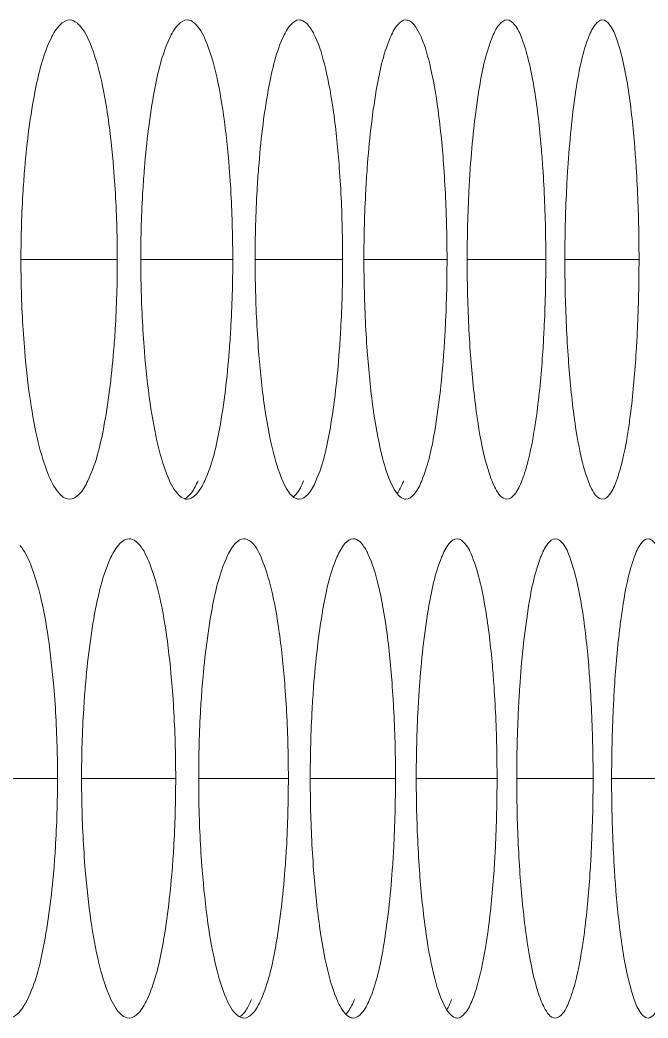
# Model space of a CAD drawing. Header units: millimetres. Extents: x 1177 to 4147, y 93 to 2194.
# Drawn here: x 2906.93 to 2914.79, y 1680.86 to 1693.35 of the extents above; entities that cross this region are included whole.
import ezdxf

# ---------------------------------------------------------------- set-up
doc = ezdxf.new("R2010")
doc.units = ezdxf.units.MM
doc.header["$LTSCALE"] = 0.1
doc.layers.add('标注', color=251, linetype='Continuous', lineweight=9)

msp = doc.modelspace()

# ---------------------------------------------------------------- linework, layer by layer
at = {"layer": '标注'}
for p, q in [((2906.944, 1690.352), (2908.15, 1690.352)), ((2908.444, 1690.352), (2909.595, 1690.352)), ((2909.875, 1690.352), (2910.97, 1690.352)), ((2911.237, 1690.352), (2912.277, 1690.352)), ((2912.529, 1690.352), (2913.513, 1690.352)), ((2913.752, 1690.352), (2914.68, 1690.352)), ((2906.168, 1683.856), (2907.402, 1683.856)), ((2907.703, 1683.856), (2908.881, 1683.856)), ((2909.169, 1683.856), (2910.291, 1683.856)), ((2910.565, 1683.856), (2911.632, 1683.856)), ((2911.892, 1683.856), (2912.903, 1683.856)), ((2913.149, 1683.856), (2914.105, 1683.856)), ((2914.337, 1683.856), (2915.237, 1683.856))]:
    msp.add_line(p, q, dxfattribs=at)
for points, knots in [([(2907.553, 1693.352), (2907.509, 1693.352), (2907.404, 1693.281), (2907.351, 1693.182), (2907.321, 1693.12)], [0, 0, 0, 0, 0.389659, 1, 1, 1, 1]), ([(2907.677, 1693.285), (2907.667, 1693.295), (2907.633, 1693.328), (2907.586, 1693.352), (2907.553, 1693.352)], [0, 0, 0, 0, 0.295107, 1, 1, 1, 1]), ([(2909.025, 1693.352), (2908.983, 1693.352), (2908.882, 1693.279), (2908.833, 1693.181), (2908.804, 1693.12)], [0, 0, 0, 0, 0.384136, 1, 1, 1, 1]), ([(2909.115, 1693.313), (2909.108, 1693.319), (2909.082, 1693.339), (2909.049, 1693.352), (2909.025, 1693.352)], [0, 0, 0, 0, 0.282086, 1, 1, 1, 1]), ([(2910.428, 1693.352), (2910.388, 1693.352), (2910.291, 1693.277), (2910.245, 1693.181), (2910.218, 1693.12)], [0, 0, 0, 0, 0.378328, 1, 1, 1, 1]), ([(2911.762, 1693.352), (2911.723, 1693.352), (2911.63, 1693.275), (2911.589, 1693.181), (2911.563, 1693.12)], [0, 0, 0, 0, 0.37223, 1, 1, 1, 1]), ([(2913.027, 1693.352), (2912.989, 1693.352), (2912.9, 1693.273), (2912.862, 1693.18), (2912.838, 1693.12)], [0, 0, 0, 0, 0.36584, 1, 1, 1, 1]), ([(2913.372, 1692.472), (2913.336, 1692.691), (2913.276, 1692.979), (2913.153, 1693.273), (2913.064, 1693.352), (2913.027, 1693.352)], [0, 0, 0, 0, 0.68404, 0.884461, 1, 1, 1, 1]), ([(2914.222, 1693.352), (2914.185, 1693.352), (2914.101, 1693.27), (2914.066, 1693.18), (2914.043, 1693.12)], [0, 0, 0, 0, 0.359161, 1, 1, 1, 1]), ([(2914.547, 1692.472), (2914.514, 1692.691), (2914.456, 1692.978), (2914.342, 1693.27), (2914.258, 1693.352), (2914.222, 1693.352)], [0, 0, 0, 0, 0.688296, 0.888112, 1, 1, 1, 1]), ([(2908.104, 1691.499), (2908.087, 1691.71), (2908.045, 1692.099), (2907.954, 1692.62), (2907.84, 1693.008), (2907.739, 1693.218), (2907.677, 1693.285)], [0, 0, 0, 0, 0.343252, 0.632232, 0.852748, 1, 1, 1, 1]), ([(2909.551, 1691.499), (2909.534, 1691.72), (2909.492, 1692.125), (2909.399, 1692.663), (2909.285, 1693.05), (2909.18, 1693.257), (2909.115, 1693.313)], [0, 0, 0, 0, 0.353299, 0.646273, 0.86342, 1, 1, 1, 1]), ([(2910.929, 1691.499), (2910.912, 1691.731), (2910.871, 1692.152), (2910.775, 1692.702), (2910.671, 1693.064), (2910.57, 1693.255), (2910.514, 1693.317), (2910.485, 1693.334)], [0, 0, 0, 0, 0.364158, 0.661207, 0.874207, 0.947517, 1, 1, 1, 1]), ([(2912.237, 1691.499), (2912.22, 1691.742), (2912.179, 1692.179), (2912.083, 1692.743), (2911.978, 1693.106), (2911.876, 1693.287), (2911.817, 1693.339), (2911.788, 1693.348)], [0, 0, 0, 0, 0.376417, 0.678059, 0.88637, 0.953961, 1, 1, 1, 1]), ([(2907.321, 1693.12), (2907.222, 1692.917), (2907.088, 1692.373), (2907.019, 1691.825), (2906.992, 1691.499)], [0, 0, 0, 0, 0.407744, 1, 1, 1, 1]), ([(2908.804, 1693.12), (2908.709, 1692.916), (2908.581, 1692.372), (2908.516, 1691.825), (2908.49, 1691.499)], [0, 0, 0, 0, 0.407017, 1, 1, 1, 1]), ([(2910.218, 1693.12), (2910.128, 1692.915), (2910.006, 1692.371), (2909.944, 1691.825), (2909.919, 1691.499)], [0, 0, 0, 0, 0.406317, 1, 1, 1, 1]), ([(2911.563, 1693.12), (2911.476, 1692.914), (2911.361, 1692.37), (2911.302, 1691.825), (2911.278, 1691.499)], [0, 0, 0, 0, 0.405644, 1, 1, 1, 1]), ([(2912.838, 1693.12), (2912.755, 1692.913), (2912.647, 1692.37), (2912.591, 1691.825), (2912.568, 1691.499)], [0, 0, 0, 0, 0.405, 1, 1, 1, 1]), ([(2914.043, 1693.12), (2913.965, 1692.912), (2913.863, 1692.369), (2913.81, 1691.824), (2913.789, 1691.499)], [0, 0, 0, 0, 0.404385, 1, 1, 1, 1]), ([(2913.476, 1691.499), (2913.47, 1691.588), (2913.445, 1691.913), (2913.41, 1692.238), (2913.372, 1692.472)], [0, 0, 0, 0, 0.272672, 1, 1, 1, 1]), ([(2914.645, 1691.499), (2914.639, 1691.588), (2914.616, 1691.913), (2914.583, 1692.238), (2914.547, 1692.472)], [0, 0, 0, 0, 0.272763, 1, 1, 1, 1]), ([(2906.992, 1691.499), (2906.984, 1691.406), (2906.956, 1691.025), (2906.944, 1690.642), (2906.944, 1690.352)], [0, 0, 0, 0, 0.241968, 1, 1, 1, 1]), ([(2908.15, 1690.352), (2908.15, 1690.449), (2908.146, 1690.832), (2908.127, 1691.215), (2908.104, 1691.499)], [0, 0, 0, 0, 0.255908, 1, 1, 1, 1]), ([(2908.49, 1691.499), (2908.482, 1691.406), (2908.456, 1691.025), (2908.444, 1690.642), (2908.444, 1690.352)], [0, 0, 0, 0, 0.241932, 1, 1, 1, 1]), ([(2909.595, 1690.352), (2909.595, 1690.449), (2909.591, 1690.832), (2909.573, 1691.215), (2909.551, 1691.499)], [0, 0, 0, 0, 0.255929, 1, 1, 1, 1]), ([(2909.919, 1691.499), (2909.911, 1691.406), (2909.886, 1691.025), (2909.875, 1690.642), (2909.875, 1690.352)], [0, 0, 0, 0, 0.241898, 1, 1, 1, 1]), ([(2910.97, 1690.352), (2910.97, 1690.449), (2910.967, 1690.832), (2910.95, 1691.215), (2910.929, 1691.499)], [0, 0, 0, 0, 0.255949, 1, 1, 1, 1]), ([(2911.278, 1691.499), (2911.271, 1691.406), (2911.247, 1691.024), (2911.237, 1690.642), (2911.237, 1690.352)], [0, 0, 0, 0, 0.241865, 1, 1, 1, 1]), ([(2912.277, 1690.352), (2912.277, 1690.449), (2912.273, 1690.832), (2912.257, 1691.215), (2912.237, 1691.499)], [0, 0, 0, 0, 0.255968, 1, 1, 1, 1]), ([(2912.568, 1691.499), (2912.562, 1691.406), (2912.539, 1691.024), (2912.529, 1690.642), (2912.529, 1690.352)], [0, 0, 0, 0, 0.241834, 1, 1, 1, 1]), ([(2913.513, 1690.352), (2913.513, 1690.449), (2913.51, 1690.832), (2913.495, 1691.215), (2913.476, 1691.499)], [0, 0, 0, 0, 0.255986, 1, 1, 1, 1]), ([(2913.789, 1691.499), (2913.783, 1691.406), (2913.761, 1691.024), (2913.752, 1690.642), (2913.752, 1690.352)], [0, 0, 0, 0, 0.241805, 1, 1, 1, 1]), ([(2914.68, 1690.352), (2914.68, 1690.449), (2914.677, 1690.832), (2914.663, 1691.215), (2914.645, 1691.499)], [0, 0, 0, 0, 0.256003, 1, 1, 1, 1]), ([(2906.944, 1690.352), (2906.944, 1690.254), (2906.948, 1689.871), (2906.967, 1689.488), (2906.992, 1689.204)], [0, 0, 0, 0, 0.255891, 1, 1, 1, 1]), ([(2908.104, 1689.204), (2908.112, 1689.297), (2908.139, 1689.678), (2908.15, 1690.061), (2908.15, 1690.352)], [0, 0, 0, 0, 0.24194, 1, 1, 1, 1]), ([(2908.444, 1690.352), (2908.444, 1690.254), (2908.448, 1689.871), (2908.467, 1689.488), (2908.49, 1689.204)], [0, 0, 0, 0, 0.255912, 1, 1, 1, 1]), ([(2909.551, 1689.204), (2909.558, 1689.297), (2909.584, 1689.678), (2909.595, 1690.061), (2909.595, 1690.352)], [0, 0, 0, 0, 0.241906, 1, 1, 1, 1]), ([(2909.875, 1690.352), (2909.875, 1690.254), (2909.879, 1689.871), (2909.897, 1689.488), (2909.919, 1689.204)], [0, 0, 0, 0, 0.255933, 1, 1, 1, 1]), ([(2910.929, 1689.204), (2910.936, 1689.297), (2910.96, 1689.679), (2910.97, 1690.061), (2910.97, 1690.352)], [0, 0, 0, 0, 0.241873, 1, 1, 1, 1]), ([(2911.237, 1690.352), (2911.237, 1690.254), (2911.241, 1689.871), (2911.257, 1689.488), (2911.278, 1689.204)], [0, 0, 0, 0, 0.255953, 1, 1, 1, 1]), ([(2912.237, 1689.204), (2912.244, 1689.297), (2912.267, 1689.679), (2912.277, 1690.061), (2912.277, 1690.352)], [0, 0, 0, 0, 0.241842, 1, 1, 1, 1]), ([(2912.529, 1690.352), (2912.529, 1690.254), (2912.533, 1689.871), (2912.548, 1689.488), (2912.568, 1689.204)], [0, 0, 0, 0, 0.255971, 1, 1, 1, 1]), ([(2913.476, 1689.204), (2913.482, 1689.297), (2913.504, 1689.679), (2913.513, 1690.061), (2913.513, 1690.352)], [0, 0, 0, 0, 0.241812, 1, 1, 1, 1]), ([(2913.752, 1690.352), (2913.752, 1690.254), (2913.755, 1689.871), (2913.77, 1689.488), (2913.789, 1689.204)], [0, 0, 0, 0, 0.255989, 1, 1, 1, 1]), ([(2914.645, 1689.204), (2914.651, 1689.297), (2914.671, 1689.679), (2914.68, 1690.061), (2914.68, 1690.352)], [0, 0, 0, 0, 0.241784, 1, 1, 1, 1]), ([(2906.992, 1689.204), (2907.009, 1688.996), (2907.051, 1688.613), (2907.143, 1688.099), (2907.257, 1687.711), (2907.357, 1687.5), (2907.417, 1687.43)], [0, 0, 0, 0, 0.339935, 0.62764, 0.849308, 1, 1, 1, 1]), ([(2907.782, 1687.583), (2907.88, 1687.786), (2908.011, 1688.331), (2908.078, 1688.878), (2908.104, 1689.204)], [0, 0, 0, 0, 0.407475, 1, 1, 1, 1]), ([(2908.49, 1689.204), (2908.507, 1688.986), (2908.55, 1688.588), (2908.643, 1688.056), (2908.758, 1687.668), (2908.861, 1687.46), (2908.925, 1687.399)], [0, 0, 0, 0, 0.349668, 0.641268, 0.859711, 1, 1, 1, 1]), ([(2909.244, 1687.583), (2909.338, 1687.787), (2909.463, 1688.332), (2909.526, 1688.878), (2909.551, 1689.204)], [0, 0, 0, 0, 0.406757, 1, 1, 1, 1]), ([(2909.919, 1689.204), (2909.936, 1688.976), (2909.978, 1688.561), (2910.074, 1688.012), (2910.189, 1687.628), (2910.294, 1687.422), (2910.361, 1687.375)], [0, 0, 0, 0, 0.360647, 0.656591, 0.871311, 1, 1, 1, 1]), ([(2910.637, 1687.583), (2910.726, 1687.788), (2910.845, 1688.332), (2910.905, 1688.878), (2910.929, 1689.204)], [0, 0, 0, 0, 0.406066, 1, 1, 1, 1]), ([(2911.278, 1689.204), (2911.296, 1688.965), (2911.338, 1688.533), (2911.435, 1687.973), (2911.54, 1687.611), (2911.642, 1687.426), (2911.698, 1687.371), (2911.727, 1687.359)], [0, 0, 0, 0, 0.372333, 0.672575, 0.882635, 0.952132, 1, 1, 1, 1]), ([(2911.96, 1687.583), (2912.045, 1687.789), (2912.157, 1688.333), (2912.214, 1688.878), (2912.237, 1689.204)], [0, 0, 0, 0, 0.405403, 1, 1, 1, 1]), ([(2912.568, 1689.204), (2912.586, 1688.952), (2912.629, 1688.499), (2912.715, 1687.981), (2912.808, 1687.656), (2912.877, 1687.483), (2912.962, 1687.352), (2913.027, 1687.352)], [0, 0, 0, 0, 0.389161, 0.695877, 0.811486, 0.900262, 1, 1, 1, 1]), ([(2913.372, 1688.231), (2913.384, 1688.303), (2913.43, 1688.626), (2913.459, 1688.952), (2913.476, 1689.204)], [0, 0, 0, 0, 0.224828, 1, 1, 1, 1]), ([(2913.789, 1689.204), (2913.805, 1688.952), (2913.845, 1688.5), (2913.937, 1687.924), (2914.039, 1687.563), (2914.136, 1687.391), (2914.196, 1687.352), (2914.222, 1687.352)], [0, 0, 0, 0, 0.389812, 0.696656, 0.899917, 0.961012, 1, 1, 1, 1]), ([(2914.547, 1688.231), (2914.558, 1688.303), (2914.602, 1688.627), (2914.629, 1688.952), (2914.645, 1689.204)], [0, 0, 0, 0, 0.224714, 1, 1, 1, 1]), ([(2913.214, 1687.583), (2913.23, 1687.625), (2913.301, 1687.836), (2913.344, 1688.055), (2913.372, 1688.231)], [0, 0, 0, 0, 0.199302, 1, 1, 1, 1]), ([(2914.398, 1687.583), (2914.413, 1687.625), (2914.48, 1687.836), (2914.52, 1688.055), (2914.547, 1688.231)], [0, 0, 0, 0, 0.198767, 1, 1, 1, 1]), ([(2907.553, 1687.352), (2907.596, 1687.352), (2907.701, 1687.422), (2907.752, 1687.521), (2907.782, 1687.583)], [0, 0, 0, 0, 0.389686, 1, 1, 1, 1]), ([(2908.989, 1687.358), (2909.025, 1687.371), (2909.096, 1687.445), (2909.138, 1687.53), (2909.161, 1687.583)], [0, 0, 0, 0, 0.398504, 1, 1, 1, 1]), ([(2909.025, 1687.352), (2909.067, 1687.352), (2909.168, 1687.424), (2909.216, 1687.522), (2909.244, 1687.583)], [0, 0, 0, 0, 0.384127, 1, 1, 1, 1]), ([(2910.356, 1687.381), (2910.368, 1687.391), (2910.423, 1687.449), (2910.458, 1687.523), (2910.482, 1687.583)], [0, 0, 0, 0, 0.193099, 1, 1, 1, 1]), ([(2910.428, 1687.352), (2910.469, 1687.352), (2910.566, 1687.426), (2910.61, 1687.522), (2910.637, 1687.583)], [0, 0, 0, 0, 0.37828, 1, 1, 1, 1]), ([(2911.653, 1687.426), (2911.661, 1687.436), (2911.693, 1687.485), (2911.717, 1687.54), (2911.734, 1687.583)], [0, 0, 0, 0, 0.212146, 1, 1, 1, 1]), ([(2911.762, 1687.352), (2911.801, 1687.352), (2911.894, 1687.428), (2911.935, 1687.522), (2911.96, 1687.583)], [0, 0, 0, 0, 0.372142, 1, 1, 1, 1]), ([(2913.027, 1687.352), (2913.064, 1687.352), (2913.153, 1687.43), (2913.19, 1687.523), (2913.214, 1687.583)], [0, 0, 0, 0, 0.36571, 1, 1, 1, 1]), ([(2914.222, 1687.352), (2914.258, 1687.352), (2914.342, 1687.433), (2914.376, 1687.523), (2914.398, 1687.583)], [0, 0, 0, 0, 0.358988, 1, 1, 1, 1]), ([(2907.417, 1687.43), (2907.428, 1687.418), (2907.464, 1687.38), (2907.516, 1687.352), (2907.553, 1687.352)], [0, 0, 0, 0, 0.300688, 1, 1, 1, 1]), ([(2908.925, 1687.399), (2908.933, 1687.392), (2908.961, 1687.368), (2908.998, 1687.352), (2909.025, 1687.352)], [0, 0, 0, 0, 0.288207, 1, 1, 1, 1]), ([(2908.298, 1686.856), (2908.254, 1686.856), (2908.151, 1686.785), (2908.101, 1686.686), (2908.071, 1686.625)], [0, 0, 0, 0, 0.386933, 1, 1, 1, 1]), ([(2908.404, 1686.805), (2908.396, 1686.813), (2908.366, 1686.839), (2908.326, 1686.856), (2908.298, 1686.856)], [0, 0, 0, 0, 0.288854, 1, 1, 1, 1]), ([(2909.735, 1686.856), (2909.694, 1686.856), (2909.595, 1686.783), (2909.548, 1686.686), (2909.52, 1686.625)], [0, 0, 0, 0, 0.381268, 1, 1, 1, 1]), ([(2911.104, 1686.856), (2911.064, 1686.856), (2910.969, 1686.781), (2910.926, 1686.686), (2910.899, 1686.625)], [0, 0, 0, 0, 0.375316, 1, 1, 1, 1]), ([(2912.403, 1686.856), (2912.365, 1686.856), (2912.274, 1686.779), (2912.234, 1686.685), (2912.209, 1686.625)], [0, 0, 0, 0, 0.369072, 1, 1, 1, 1]), ([(2912.758, 1685.977), (2912.722, 1686.196), (2912.66, 1686.484), (2912.532, 1686.779), (2912.442, 1686.856), (2912.403, 1686.856)], [0, 0, 0, 0, 0.68191, 0.882647, 1, 1, 1, 1]), ([(2913.633, 1686.856), (2913.596, 1686.856), (2913.509, 1686.776), (2913.473, 1686.685), (2913.449, 1686.625)], [0, 0, 0, 0, 0.362536, 1, 1, 1, 1]), ([(2913.968, 1685.977), (2913.934, 1686.196), (2913.875, 1686.483), (2913.756, 1686.776), (2913.67, 1686.856), (2913.633, 1686.856)], [0, 0, 0, 0, 0.686169, 0.886283, 1, 1, 1, 1]), ([(2914.793, 1686.856), (2914.757, 1686.856), (2914.675, 1686.774), (2914.642, 1686.685), (2914.62, 1686.625)], [0, 0, 0, 0, 0.355714, 1, 1, 1, 1]), ([(2915.108, 1685.977), (2915.076, 1686.196), (2915.02, 1686.483), (2914.91, 1686.774), (2914.828, 1686.856), (2914.793, 1686.856)], [0, 0, 0, 0, 0.690419, 0.889948, 1, 1, 1, 1]), ([(2907.355, 1685.004), (2907.337, 1685.21), (2907.296, 1685.591), (2907.205, 1686.103), (2907.092, 1686.491), (2906.992, 1686.702), (2906.932, 1686.773)], [0, 0, 0, 0, 0.338668, 0.625811, 0.847843, 1, 1, 1, 1]), ([(2908.836, 1685.004), (2908.819, 1685.22), (2908.778, 1685.617), (2908.685, 1686.146), (2908.571, 1686.534), (2908.468, 1686.743), (2908.404, 1686.805)], [0, 0, 0, 0, 0.348125, 0.639047, 0.857939, 1, 1, 1, 1]), ([(2910.249, 1685.004), (2910.232, 1685.23), (2910.19, 1685.642), (2910.096, 1686.189), (2909.981, 1686.574), (2909.876, 1686.781), (2909.809, 1686.83)], [0, 0, 0, 0, 0.358786, 0.65392, 0.869192, 1, 1, 1, 1]), ([(2911.592, 1685.004), (2911.575, 1685.241), (2911.534, 1685.67), (2911.438, 1686.228), (2911.333, 1686.59), (2911.231, 1686.777), (2911.174, 1686.834), (2911.145, 1686.847)], [0, 0, 0, 0, 0.370156, 0.669475, 0.880231, 0.950761, 1, 1, 1, 1]), ([(2908.071, 1686.625), (2907.975, 1686.421), (2907.843, 1685.877), (2907.776, 1685.33), (2907.749, 1685.004)], [0, 0, 0, 0, 0.407378, 1, 1, 1, 1]), ([(2909.52, 1686.625), (2909.427, 1686.42), (2909.302, 1685.876), (2909.239, 1685.33), (2909.213, 1685.004)], [0, 0, 0, 0, 0.406664, 1, 1, 1, 1]), ([(2910.899, 1686.625), (2910.811, 1686.419), (2910.692, 1685.876), (2910.632, 1685.33), (2910.607, 1685.004)], [0, 0, 0, 0, 0.405977, 1, 1, 1, 1]), ([(2912.209, 1686.625), (2912.125, 1686.419), (2912.013, 1685.875), (2911.955, 1685.329), (2911.932, 1685.004)], [0, 0, 0, 0, 0.405318, 1, 1, 1, 1]), ([(2913.449, 1686.625), (2913.369, 1686.418), (2913.264, 1685.874), (2913.209, 1685.329), (2913.187, 1685.004)], [0, 0, 0, 0, 0.404689, 1, 1, 1, 1]), ([(2914.62, 1686.625), (2914.605, 1686.583), (2914.538, 1686.371), (2914.498, 1686.153), (2914.472, 1685.977)], [0, 0, 0, 0, 0.198639, 1, 1, 1, 1]), ([(2912.865, 1685.004), (2912.859, 1685.092), (2912.834, 1685.418), (2912.797, 1685.743), (2912.758, 1685.977)], [0, 0, 0, 0, 0.272625, 1, 1, 1, 1]), ([(2914.069, 1685.004), (2914.064, 1685.092), (2914.04, 1685.418), (2914.005, 1685.743), (2913.968, 1685.977)], [0, 0, 0, 0, 0.272718, 1, 1, 1, 1]), ([(2914.472, 1685.977), (2914.461, 1685.904), (2914.417, 1685.581), (2914.389, 1685.256), (2914.373, 1685.004)], [0, 0, 0, 0, 0.224713, 1, 1, 1, 1]), ([(2907.402, 1683.856), (2907.402, 1683.954), (2907.398, 1684.337), (2907.379, 1684.72), (2907.355, 1685.004)], [0, 0, 0, 0, 0.255897, 1, 1, 1, 1]), ([(2907.749, 1685.004), (2907.742, 1684.911), (2907.714, 1684.529), (2907.703, 1684.147), (2907.703, 1683.856)], [0, 0, 0, 0, 0.24195, 1, 1, 1, 1]), ([(2908.881, 1683.856), (2908.881, 1683.954), (2908.877, 1684.337), (2908.859, 1684.72), (2908.836, 1685.004)], [0, 0, 0, 0, 0.255919, 1, 1, 1, 1]), ([(2909.213, 1685.004), (2909.205, 1684.911), (2909.179, 1684.529), (2909.169, 1684.146), (2909.169, 1683.856)], [0, 0, 0, 0, 0.241915, 1, 1, 1, 1]), ([(2910.291, 1683.856), (2910.291, 1683.954), (2910.288, 1684.337), (2910.27, 1684.72), (2910.249, 1685.004)], [0, 0, 0, 0, 0.255939, 1, 1, 1, 1]), ([(2910.607, 1685.004), (2910.6, 1684.911), (2910.575, 1684.529), (2910.565, 1684.146), (2910.565, 1683.856)], [0, 0, 0, 0, 0.241881, 1, 1, 1, 1]), ([(2911.632, 1683.856), (2911.632, 1683.954), (2911.629, 1684.337), (2911.612, 1684.72), (2911.592, 1685.004)], [0, 0, 0, 0, 0.255958, 1, 1, 1, 1]), ([(2911.932, 1685.004), (2911.925, 1684.911), (2911.902, 1684.529), (2911.892, 1684.146), (2911.892, 1683.856)], [0, 0, 0, 0, 0.24185, 1, 1, 1, 1]), ([(2912.903, 1683.856), (2912.903, 1683.954), (2912.9, 1684.337), (2912.885, 1684.72), (2912.865, 1685.004)], [0, 0, 0, 0, 0.255977, 1, 1, 1, 1]), ([(2913.187, 1685.004), (2913.181, 1684.911), (2913.159, 1684.529), (2913.149, 1684.146), (2913.149, 1683.856)], [0, 0, 0, 0, 0.24182, 1, 1, 1, 1]), ([(2914.105, 1683.856), (2914.105, 1683.954), (2914.102, 1684.337), (2914.088, 1684.719), (2914.069, 1685.004)], [0, 0, 0, 0, 0.255994, 1, 1, 1, 1]), ([(2914.373, 1685.004), (2914.367, 1684.911), (2914.346, 1684.529), (2914.337, 1684.146), (2914.337, 1683.856)], [0, 0, 0, 0, 0.241791, 1, 1, 1, 1]), ([(2907.355, 1682.709), (2907.363, 1682.801), (2907.39, 1683.183), (2907.402, 1683.566), (2907.402, 1683.856)], [0, 0, 0, 0, 0.241958, 1, 1, 1, 1]), ([(2907.703, 1683.856), (2907.703, 1683.758), (2907.707, 1683.376), (2907.726, 1682.993), (2907.749, 1682.709)], [0, 0, 0, 0, 0.255902, 1, 1, 1, 1]), ([(2908.836, 1682.709), (2908.844, 1682.801), (2908.87, 1683.183), (2908.881, 1683.566), (2908.881, 1683.856)], [0, 0, 0, 0, 0.241923, 1, 1, 1, 1]), ([(2909.169, 1683.856), (2909.169, 1683.758), (2909.172, 1683.376), (2909.19, 1682.993), (2909.213, 1682.709)], [0, 0, 0, 0, 0.255923, 1, 1, 1, 1]), ([(2910.249, 1682.709), (2910.256, 1682.801), (2910.281, 1683.183), (2910.291, 1683.566), (2910.291, 1683.856)], [0, 0, 0, 0, 0.241889, 1, 1, 1, 1]), ([(2910.565, 1683.856), (2910.565, 1683.758), (2910.569, 1683.376), (2910.586, 1682.993), (2910.607, 1682.709)], [0, 0, 0, 0, 0.255943, 1, 1, 1, 1]), ([(2911.592, 1682.709), (2911.599, 1682.801), (2911.622, 1683.183), (2911.632, 1683.566), (2911.632, 1683.856)], [0, 0, 0, 0, 0.241857, 1, 1, 1, 1]), ([(2911.892, 1683.856), (2911.892, 1683.758), (2911.895, 1683.376), (2911.912, 1682.993), (2911.932, 1682.709)], [0, 0, 0, 0, 0.255962, 1, 1, 1, 1]), ([(2912.865, 1682.709), (2912.872, 1682.801), (2912.894, 1683.183), (2912.903, 1683.566), (2912.903, 1683.856)], [0, 0, 0, 0, 0.241827, 1, 1, 1, 1]), ([(2913.149, 1683.856), (2913.149, 1683.758), (2913.153, 1683.376), (2913.168, 1682.993), (2913.187, 1682.709)], [0, 0, 0, 0, 0.25598, 1, 1, 1, 1]), ([(2914.069, 1682.709), (2914.075, 1682.801), (2914.096, 1683.183), (2914.105, 1683.566), (2914.105, 1683.856)], [0, 0, 0, 0, 0.241798, 1, 1, 1, 1]), ([(2914.337, 1683.856), (2914.337, 1683.758), (2914.34, 1683.376), (2914.355, 1682.993), (2914.373, 1682.709)], [0, 0, 0, 0, 0.255998, 1, 1, 1, 1]), ([(2907.025, 1681.088), (2907.125, 1681.29), (2907.26, 1681.835), (2907.327, 1682.383), (2907.355, 1682.709)], [0, 0, 0, 0, 0.407843, 1, 1, 1, 1]), ([(2907.749, 1682.709), (2907.767, 1682.496), (2907.809, 1682.105), (2907.902, 1681.582), (2908.016, 1681.194), (2908.118, 1680.984), (2908.18, 1680.919)], [0, 0, 0, 0, 0.344652, 0.634249, 0.854362, 1, 1, 1, 1]), ([(2908.522, 1681.088), (2908.617, 1681.291), (2908.746, 1681.836), (2908.81, 1682.383), (2908.836, 1682.709)], [0, 0, 0, 0, 0.407112, 1, 1, 1, 1]), ([(2909.213, 1682.709), (2909.23, 1682.486), (2909.273, 1682.079), (2909.367, 1681.539), (2909.482, 1681.152), (2909.586, 1680.945), (2909.652, 1680.891)], [0, 0, 0, 0, 0.354996, 0.648712, 0.865362, 1, 1, 1, 1]), ([(2909.949, 1681.088), (2910.041, 1681.292), (2910.162, 1681.837), (2910.224, 1682.383), (2910.249, 1682.709)], [0, 0, 0, 0, 0.406408, 1, 1, 1, 1]), ([(2910.607, 1682.709), (2910.625, 1682.475), (2910.667, 1682.051), (2910.763, 1681.499), (2910.868, 1681.137), (2910.969, 1680.947), (2911.024, 1680.887), (2911.053, 1680.871)], [0, 0, 0, 0, 0.366167, 0.664077, 0.876453, 0.948818, 1, 1, 1, 1]), ([(2911.307, 1681.088), (2911.395, 1681.293), (2911.51, 1681.838), (2911.568, 1682.383), (2911.592, 1682.709)], [0, 0, 0, 0, 0.405731, 1, 1, 1, 1]), ([(2911.932, 1682.709), (2911.949, 1682.464), (2911.991, 1682.024), (2912.088, 1681.458), (2912.194, 1681.095), (2912.296, 1680.916), (2912.355, 1680.866), (2912.383, 1680.859)], [0, 0, 0, 0, 0.378761, 0.681383, 0.888916, 0.955378, 1, 1, 1, 1]), ([(2912.758, 1681.736), (2912.77, 1681.808), (2912.818, 1682.131), (2912.848, 1682.457), (2912.865, 1682.709)], [0, 0, 0, 0, 0.224887, 1, 1, 1, 1]), ([(2913.187, 1682.709), (2913.204, 1682.456), (2913.246, 1682.004), (2913.329, 1681.486), (2913.42, 1681.16), (2913.487, 1680.989), (2913.569, 1680.856), (2913.633, 1680.856)], [0, 0, 0, 0, 0.390043, 0.697257, 0.812903, 0.901523, 1, 1, 1, 1]), ([(2913.968, 1681.736), (2913.98, 1681.808), (2914.025, 1682.131), (2914.053, 1682.457), (2914.069, 1682.709)], [0, 0, 0, 0, 0.22477, 1, 1, 1, 1]), ([(2914.373, 1682.709), (2914.378, 1682.62), (2914.402, 1682.295), (2914.436, 1681.97), (2914.472, 1681.736)], [0, 0, 0, 0, 0.272759, 1, 1, 1, 1]), ([(2912.596, 1681.088), (2912.612, 1681.129), (2912.685, 1681.34), (2912.729, 1681.56), (2912.758, 1681.736)], [0, 0, 0, 0, 0.199577, 1, 1, 1, 1]), ([(2913.815, 1681.088), (2913.83, 1681.129), (2913.899, 1681.341), (2913.941, 1681.56), (2913.968, 1681.736)], [0, 0, 0, 0, 0.199032, 1, 1, 1, 1]), ([(2914.472, 1681.736), (2914.505, 1681.517), (2914.562, 1681.229), (2914.675, 1680.939), (2914.757, 1680.856), (2914.793, 1680.856)], [0, 0, 0, 0, 0.690007, 0.889741, 1, 1, 1, 1]), ([(2906.79, 1680.856), (2906.811, 1680.856), (2906.871, 1680.873), (2906.954, 1680.958), (2907.001, 1681.039), (2907.025, 1681.088)], [0, 0, 0, 0, 0.180756, 0.523667, 1, 1, 1, 1]), ([(2908.298, 1680.856), (2908.341, 1680.856), (2908.443, 1680.928), (2908.493, 1681.026), (2908.522, 1681.088)], [0, 0, 0, 0, 0.386942, 1, 1, 1, 1]), ([(2909.681, 1680.872), (2909.712, 1680.89), (2909.771, 1680.96), (2909.81, 1681.04), (2909.831, 1681.088)], [0, 0, 0, 0, 0.409155, 1, 1, 1, 1]), ([(2909.735, 1680.856), (2909.777, 1680.856), (2909.876, 1680.93), (2909.922, 1681.027), (2909.949, 1681.088)], [0, 0, 0, 0, 0.38124, 1, 1, 1, 1]), ([(2911.014, 1680.905), (2911.023, 1680.916), (2911.066, 1680.971), (2911.096, 1681.036), (2911.117, 1681.088)], [0, 0, 0, 0, 0.202158, 1, 1, 1, 1]), ([(2911.104, 1680.856), (2911.144, 1680.856), (2911.239, 1680.932), (2911.281, 1681.027), (2911.307, 1681.088)], [0, 0, 0, 0, 0.375248, 1, 1, 1, 1]), ([(2912.276, 1680.963), (2912.281, 1680.972), (2912.303, 1681.012), (2912.321, 1681.054), (2912.333, 1681.088)], [0, 0, 0, 0, 0.222587, 1, 1, 1, 1]), ([(2912.403, 1680.856), (2912.442, 1680.856), (2912.532, 1680.934), (2912.571, 1681.027), (2912.596, 1681.088)], [0, 0, 0, 0, 0.368963, 1, 1, 1, 1]), ([(2913.633, 1680.856), (2913.67, 1680.856), (2913.756, 1680.936), (2913.792, 1681.028), (2913.815, 1681.088)], [0, 0, 0, 0, 0.362385, 1, 1, 1, 1]), ([(2914.793, 1680.856), (2914.828, 1680.856), (2914.91, 1680.939), (2914.942, 1681.028), (2914.964, 1681.088)], [0, 0, 0, 0, 0.35552, 1, 1, 1, 1]), ([(2908.18, 1680.919), (2908.189, 1680.909), (2908.221, 1680.878), (2908.266, 1680.856), (2908.298, 1680.856)], [0, 0, 0, 0, 0.294748, 1, 1, 1, 1]), ([(2909.652, 1680.891), (2909.658, 1680.886), (2909.683, 1680.867), (2909.714, 1680.856), (2909.735, 1680.856)], [0, 0, 0, 0, 0.281138, 1, 1, 1, 1]), ([(2912.383, 1680.859), (2912.386, 1680.858), (2912.393, 1680.857), (2912.4, 1680.856), (2912.403, 1680.856)], [0, 0, 0, 0, 0.50399, 1, 1, 1, 1])]:
    msp.add_open_spline(points, degree=3, knots=knots, dxfattribs=at)
for points in [[(2910.485, 1693.334), (2910.468, 1693.345), (2910.448, 1693.352), (2910.428, 1693.352)], [(2911.788, 1693.348), (2911.78, 1693.35), (2911.771, 1693.352), (2911.762, 1693.352)], [(2910.361, 1687.375), (2910.381, 1687.362), (2910.405, 1687.352), (2910.428, 1687.352)], [(2911.727, 1687.359), (2911.738, 1687.354), (2911.75, 1687.352), (2911.762, 1687.352)], [(2909.809, 1686.83), (2909.788, 1686.845), (2909.761, 1686.856), (2909.735, 1686.856)], [(2911.145, 1686.847), (2911.133, 1686.853), (2911.118, 1686.856), (2911.104, 1686.856)], [(2911.053, 1680.871), (2911.068, 1680.862), (2911.086, 1680.856), (2911.104, 1680.856)]]:
    msp.add_open_spline(points, degree=3, dxfattribs=at)

doc.saveas('drawing.dxf')
